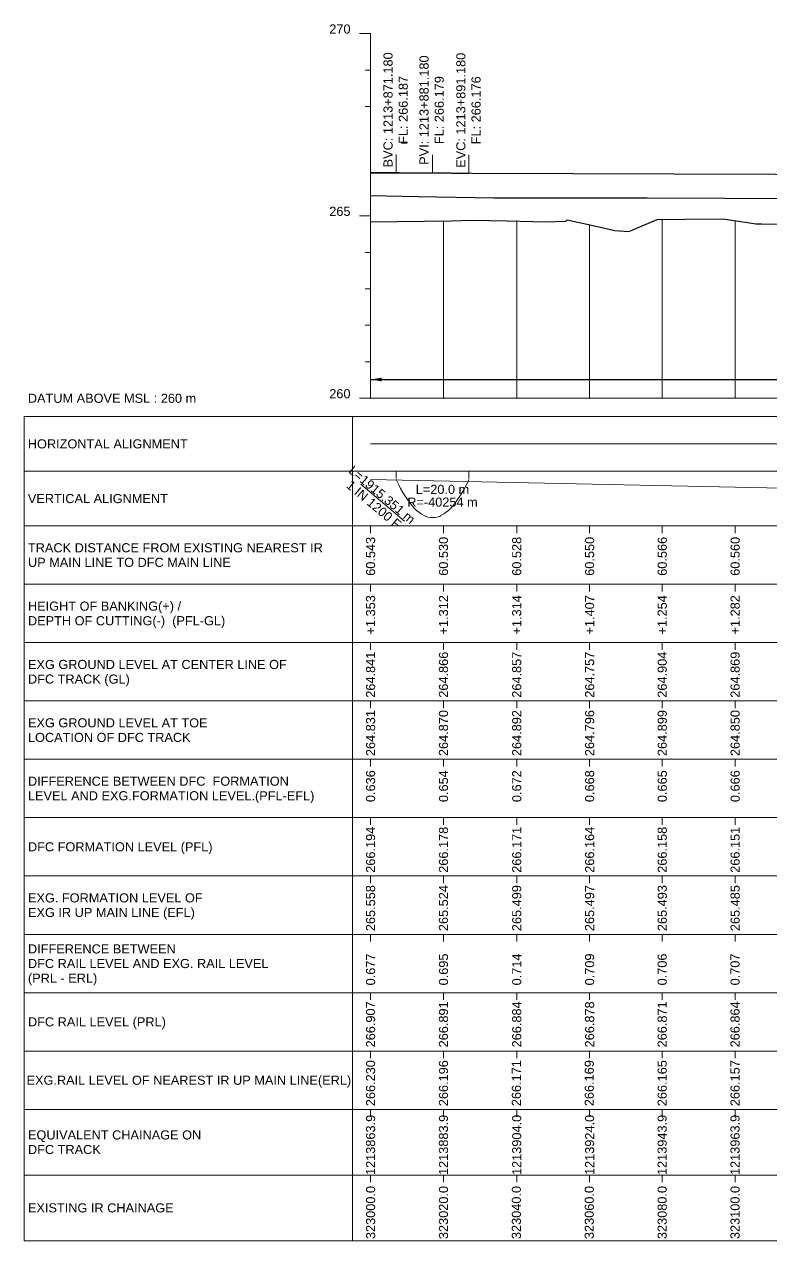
# Model space of a CAD drawing. Header units: metres. Extents: x 2905 to 23505, y -2719 to -1879.
# Drawn here: x 7905 to 8109.8, y -2231 to -1897.5 of the extents above; entities that cross this region are included whole.
import ezdxf
from ezdxf.enums import TextEntityAlignment as Align

# ---------------------------------------------------------------- set-up
doc = ezdxf.new("R2010")
doc.units = ezdxf.units.M
doc.header["$MEASUREMENT"] = 0
for name, color, linetype, lineweight in [('C-PROF-LABL-DG', 1, 'Continuous', 25), ('LS BVC-PVI-EVC TEXT', 10, 'Continuous', 0), ('LS CUT FILL', 10, 'Continuous', 0), ('LS DATUM', 7, 'Continuous', 0), ('LS DATUM X', 7, 'Continuous', 0), ('LS DATUM Y', 7, 'Continuous', 0), ('LS DIFF. EXG.RL & PRO. RL', 10, 'Continuous', 0), ('LS DIFF. PFL & EFL', 10, 'Continuous', 0), ('LS EXG FL', 7, 'Continuous', 0), ('LS EXG GL', 7, 'Continuous', 0), ('LS EXG GL AT PRO TOE', 7, 'Continuous', 0), ('LS EXG IR CH', 7, 'Continuous', 0), ('LS EXG RL', 7, 'Continuous', 0), ('LS EXG. FL', 7, 'Continuous', 0), ('LS EXG. GL', 7, 'Continuous', 0), ('LS EXG. GL AT PRO. TOE', 7, 'Continuous', 0), ('LS EXG. IR CH', 7, 'Continuous', 0), ('LS EXG. RL', 7, 'Continuous', 0), ('LS FRAME', 7, 'Continuous', 0), ('LS HORIZONTAL ALIGNMENT', 10, 'Continuous', 0), ('LS PFL-EFL', 10, 'Continuous', 0), ('LS PRL-ERL', 10, 'Continuous', 0), ('LS PRO FL', 10, 'Continuous', 0), ('LS PRO. CUT & FILL', 10, 'Continuous', 0), ('LS PRO. DFCC CH', 10, 'Continuous', 0), ('LS PRO. FL', 10, 'Continuous', 0), ('LS PRO. RL', 10, 'Continuous', 0), ('LS PROFILE EXG FL', 7, 'Continuous', 25), ('LS PROFILE EXG GL', 7, 'Continuous', 30), ('LS PROFILE PRO FL', 1, 'Continuous', 30), ('LS TICKS', 7, 'Continuous', 0), ('LS TRACK CENTER', 10, 'Continuous', 0), ("LS TRACK CENTER's", 10, 'Continuous', 0), ('LS VERTICAL ALIGNMENT', 10, 'Continuous', 0), ('Profile Grid', 7, 'Continuous', 0)]:
    doc.layers.add(name, color=color, linetype=linetype, lineweight=lineweight)
doc.layers.add('STATION YARD LIMIT IN LS', color=7, linetype='Continuous')
doc.styles.add('Arial', font='arial.ttf')
doc.styles.get("Standard").update_dxf_attribs({"font": 'arial.ttf'})
doc.styles.add('Style-Arial', font='arial.ttf')
doc.styles.add('StyleArial', font='arial.ttf')
doc.dimstyles.get("Standard").update_dxf_attribs({"dimtxt": 5, "dimasz": 0.18, "dimexe": 0.18, "dimexo": 0.0625, "dimgap": 0.09, "dimtad": 0, "dimtih": 1, "dimtoh": 1, "dimdec": 4, "dimzin": 0, "dimdsep": 46, "dimtxsty": 'Standard', "dimcen": 0.09, "dimadec": 0, "dimazin": 0, "dimtfac": 1, "dimtdec": 4, "dimtofl": 0, "dimtmove": 0, "dimatfit": 3, "dimfxl": 1, "dimtolj": 1, "dimtzin": 0, "dimarcsym": 0})

msp = doc.modelspace()

# ---------------------------------------------------------------- linework, layer by layer
at = {"layer": 'LS BVC-PVI-EVC TEXT'}
for p, q in [((8007, -1938.13), (8007, -1933.13)), ((8017, -1938.21), (8017, -1933.21)), ((8027, -1938.24), (8027, -1933.24))]:
    msp.add_line(p, q, dxfattribs=at)
at = {"layer": 'LS DATUM X', "color": 7, "linetype": 'Continuous', "lineweight": 0}
msp.add_line((8000, -2000), (8500.05, -2000), dxfattribs=at)
at = {"layer": 'LS DATUM Y', "color": 7, "linetype": 'Continuous', "lineweight": 0}
for p, q in [((7997, -1900), (8000, -1900)), ((7997, -1900), (8000, -1900)), ((8000, -2000), (8000, -1900)), ((7998.5, -1910), (8000, -1910)), ((7998.5, -1920), (8000, -1920)), ((8008.5, -1930.03), (8010, -1930.03)), ((7997, -1950), (8000, -1950)), ((7998.5, -1960), (8000, -1960)), ((7998.5, -1970), (8000, -1970)), ((7998.5, -1980), (8000, -1980)), ((7998.5, -1990), (8000, -1990)), ((7997, -2000), (8000, -2000))]:
    msp.add_line(p, q, dxfattribs=at)
at = {"layer": 'LS FRAME'}
for points in [[(7995, -2231), (7905, -2231), (7905, -2005)], [(7905, -2005), (7995, -2005)], [(7995, -2020), (7905, -2020)], [(7995, -2035), (7905, -2035)], [(7995, -2051), (7905, -2051)], [(7905, -2051), (7995, -2051)], [(7995, -2067), (7905, -2067)], [(7905, -2067), (7995, -2067)], [(7995, -2083), (7905, -2083)], [(7905, -2083), (7995, -2083)], [(7995, -2099), (7905, -2099)], [(7995, -2115), (7905, -2115)], [(7905, -2115), (7995, -2115)], [(7995, -2131), (7905, -2131)], [(7905, -2131), (7995, -2131)], [(7995, -2147), (7905, -2147)], [(7905, -2147), (7995, -2147)], [(7995, -2163), (7905, -2163)], [(7905, -2163), (7995, -2163)], [(7995, -2179), (7905, -2179)], [(7995, -2195), (7905, -2195)], [(7995, -2213), (7905, -2213)]]:
    msp.add_lwpolyline(points, dxfattribs=at)
at = {"layer": 'LS FRAME', "color": 7, "linetype": 'Continuous', "lineweight": 0, "flags": 128}
for points in [[(7995, -2020), (8505.05, -2020), (8505.05, -2005), (7995, -2005), (7995, -2020)], [(7995, -2035), (8505.05, -2035), (8505.05, -2020), (7995, -2020), (7995, -2035)], [(7995, -2051), (8505.05, -2051), (8505.05, -2035), (7995, -2035), (7995, -2051)], [(7995, -2067), (8505.05, -2067), (8505.05, -2051), (7995, -2051), (7995, -2067)], [(7995, -2083), (8505.05, -2083), (8505.05, -2067), (7995, -2067), (7995, -2083)], [(7995, -2099), (8505.05, -2099), (8505.05, -2083), (7995, -2083), (7995, -2099)], [(7995, -2115), (8505.05, -2115), (8505.05, -2099), (7995, -2099), (7995, -2115)], [(7995, -2131), (8505.05, -2131), (8505.05, -2115), (7995, -2115), (7995, -2131)], [(7995, -2147), (8505.05, -2147), (8505.05, -2131), (7995, -2131), (7995, -2147)], [(7995, -2163), (8505.05, -2163), (8505.05, -2147), (7995, -2147), (7995, -2163)], [(7995, -2179), (8505.05, -2179), (8505.05, -2163), (7995, -2163), (7995, -2179)], [(7995, -2195), (8505.05, -2195), (8505.05, -2179), (7995, -2179), (7995, -2195)], [(7995, -2213), (8505.05, -2213), (8505.05, -2195), (7995, -2195), (7995, -2213)], [(7995, -2231), (8505.05, -2231), (8505.05, -2213), (7995, -2213), (7995, -2231)]]:
    msp.add_lwpolyline(points, close=True, dxfattribs=at)
at = {"layer": 'LS FRAME', "color": 7, "linetype": 'Continuous', "lineweight": 0}
msp.add_3dface([(7995, -2099), (7915, -2099), (7915, -2099)], dxfattribs=at)
at = {"layer": 'LS HORIZONTAL ALIGNMENT', "lineweight": 0, "flags": 128}
msp.add_lwpolyline([(8000, -2012.5), (8500.05, -2012.5)], dxfattribs=at)
at = {"layer": 'LS PROFILE EXG FL'}
msp.add_lwpolyline([(8000, -1944.42), (8013.05, -1944.64), (8033.82, -1945.01), (8054.86, -1945.03), (8075.89, -1945.06), (8118.48, -1945.22), (8164.21, -1944.76), (8187.07, -1944.53), (8209.94, -1944.33), (8254.31, -1944.32), (8274.71, -1944.12), (8295.11, -1943.99), (8314.94, -1943.76), (8334.78, -1943.54), (8354.47, -1943.25), (8374.16, -1942.98), (8416.25, -1942.67), (8433.51, -1942.69), (8450.76, -1942.72), (8468.16, -1942.56), (8485.56, -1942.43), (8500, -1942.6)], dxfattribs=at)
at = {"layer": 'LS PROFILE EXG GL', "flags": 128}
msp.add_lwpolyline([(8000, -1951.59), (8022.19, -1951.31), (8027.76, -1951.14), (8037.5, -1951.37), (8048.06, -1951.61), (8053.59, -1951.4), (8053.93, -1951.11), (8062.23, -1952.89), (8067, -1953.98), (8070.89, -1954.28), (8071.77, -1953.88), (8072.79, -1953.45), (8078.65, -1950.97), (8086.15, -1950.92), (8096.66, -1950.8), (8104.62, -1952), (8105.66, -1952.18), (8106.86, -1952.18), (8107.28, -1952.15), (8117.94, -1952.24)], dxfattribs=at)
at = {"layer": 'LS PROFILE PRO FL', "flags": 128}
msp.add_lwpolyline([(8000, -1938.07), (8007, -1938.13), (8007.43, -1938.13), (8007.85, -1938.13), (8008.28, -1938.14), (8008.7, -1938.14), (8009.13, -1938.14), (8009.55, -1938.15), (8009.98, -1938.15), (8010.4, -1938.15), (8010.83, -1938.16), (8011.26, -1938.16), (8011.68, -1938.16), (8012.11, -1938.17), (8012.53, -1938.17), (8012.96, -1938.17), (8013.38, -1938.18), (8013.81, -1938.18), (8014.23, -1938.18), (8014.66, -1938.18), (8015.09, -1938.19), (8015.51, -1938.19), (8015.94, -1938.19), (8016.36, -1938.19), (8016.79, -1938.2), (8017.21, -1938.2), (8017.64, -1938.2), (8018.06, -1938.2), (8018.49, -1938.21), (8018.92, -1938.21), (8019.34, -1938.21), (8019.77, -1938.21), (8020.19, -1938.22), (8020.62, -1938.22), (8021.04, -1938.22), (8021.47, -1938.22), (8021.89, -1938.22), (8022.32, -1938.23), (8022.74, -1938.23), (8023.17, -1938.23), (8023.6, -1938.23), (8024.02, -1938.23), (8024.45, -1938.24), (8024.87, -1938.24), (8025.3, -1938.24), (8025.72, -1938.24), (8026.15, -1938.24), (8026.57, -1938.24), (8027, -1938.24)], dxfattribs=at)
at = {"layer": 'LS PROFILE PRO FL'}
msp.add_lwpolyline([(8000, -1938.15), (8500.05, -1939.84)], dxfattribs=at)
at = {"layer": 'LS TICKS', "color": 7, "linetype": 'Continuous', "lineweight": 0, "flags": 128}
for points in [[(8007, -2022), (8007, -2020)], [(8027, -2022), (8027, -2020)], [(8000, -2037), (8000, -2035)], [(8020, -2037), (8020, -2035)], [(8040.1, -2037), (8040.1, -2035)], [(8060.1, -2037), (8060.1, -2035)], [(8080.02, -2037), (8080.02, -2035)], [(8100.02, -2037), (8100.02, -2035)], [(8000, -2053), (8000, -2051)], [(8020, -2053), (8020, -2051)], [(8040.1, -2053), (8040.1, -2051)], [(8060.1, -2053), (8060.1, -2051)], [(8080.02, -2053), (8080.02, -2051)], [(8100.02, -2053), (8100.02, -2051)], [(8000, -2069), (8000, -2067)], [(8020, -2069), (8020, -2067)], [(8040.1, -2069), (8040.1, -2067)], [(8060.1, -2069), (8060.1, -2067)], [(8080.02, -2069), (8080.02, -2067)], [(8100.02, -2069), (8100.02, -2067)], [(8000, -2085), (8000, -2083)], [(8020, -2085), (8020, -2083)], [(8040.1, -2085), (8040.1, -2083)], [(8060.1, -2085), (8060.1, -2083)], [(8080.02, -2085), (8080.02, -2083)], [(8100.02, -2085), (8100.02, -2083)], [(8000, -2101), (8000, -2099)], [(8020, -2101), (8020, -2099)], [(8040.1, -2101), (8040.1, -2099)], [(8060.1, -2101), (8060.1, -2099)], [(8080.02, -2101), (8080.02, -2099)], [(8100.02, -2101), (8100.02, -2099)], [(8000, -2117), (8000, -2115)], [(8020, -2117), (8020, -2115)], [(8040.1, -2117), (8040.1, -2115)], [(8060.1, -2117), (8060.1, -2115)], [(8080.02, -2117), (8080.02, -2115)], [(8100.02, -2117), (8100.02, -2115)], [(8000, -2133), (8000, -2131)], [(8020, -2133), (8020, -2131)], [(8040.1, -2133), (8040.1, -2131)], [(8060.1, -2133), (8060.1, -2131)], [(8080.02, -2133), (8080.02, -2131)], [(8100.02, -2133), (8100.02, -2131)], [(8000, -2149), (8000, -2147)], [(8020, -2149), (8020, -2147)], [(8040.1, -2149), (8040.1, -2147)], [(8060.1, -2149), (8060.1, -2147)], [(8080.02, -2149), (8080.02, -2147)], [(8100.02, -2149), (8100.02, -2147)], [(8000, -2165), (8000, -2163)], [(8020, -2165), (8020, -2163)], [(8040.1, -2165), (8040.1, -2163)], [(8060.1, -2165), (8060.1, -2163)], [(8080.02, -2165), (8080.02, -2163)], [(8100.02, -2165), (8100.02, -2163)], [(8000, -2181), (8000, -2179)], [(8020, -2181), (8020, -2179)], [(8040.1, -2181), (8040.1, -2179)], [(8060.1, -2181), (8060.1, -2179)], [(8080.02, -2181), (8080.02, -2179)], [(8100.02, -2181), (8100.02, -2179)], [(8000, -2197), (8000, -2195)], [(8020, -2197), (8020, -2195)], [(8040.1, -2197), (8040.1, -2195)], [(8060.1, -2197), (8060.1, -2195)], [(8080.02, -2197), (8080.02, -2195)], [(8100.02, -2197), (8100.02, -2195)], [(8000, -2215), (8000, -2213)], [(8020, -2215), (8020, -2213)], [(8040.1, -2215), (8040.1, -2213)], [(8060.1, -2215), (8060.1, -2213)], [(8080.02, -2215), (8080.02, -2213)], [(8100.02, -2215), (8100.02, -2213)]]:
    msp.add_lwpolyline(points, dxfattribs=at)
at = {"layer": 'LS VERTICAL ALIGNMENT', "linetype": 'Continuous', "lineweight": 0, "flags": 128}
for points in [[(7997.3, -2023.56), (8009.3, -2033.72)], [(8000, -2022.25), (8500.05, -2032.75)], [(8007, -2022.25), (8007.63, -2023.52), (8008.25, -2024.71), (8008.88, -2025.82), (8009.5, -2026.84), (8010.13, -2027.79), (8010.75, -2028.65), (8011.38, -2029.43), (8012, -2030.13), (8012.63, -2030.74), (8013.25, -2031.27), (8013.88, -2031.72), (8014.5, -2032.09), (8015.13, -2032.38), (8015.75, -2032.59), (8016.38, -2032.71), (8017.63, -2032.71), (8018.25, -2032.59), (8018.88, -2032.38), (8019.5, -2032.09), (8020.13, -2031.72), (8020.75, -2031.27), (8021.38, -2030.74), (8022, -2030.13), (8022.63, -2029.43), (8023.25, -2028.65), (8023.88, -2027.79), (8024.5, -2026.84), (8025.13, -2025.82), (8025.75, -2024.71), (8026.38, -2023.52), (8027, -2022.25)]]:
    msp.add_lwpolyline(points, dxfattribs=at)
at = {"layer": 'Profile Grid', "linetype": 'Continuous', "lineweight": 0, "flags": 128}
for points in [[(8080.02, -2000), (8080.02, -1950.96)], [(8000, -2000), (8000, -1951.59)], [(8020, -2000), (8020, -1951.34)], [(8040.1, -2000), (8040.1, -1951.43)], [(8060.1, -2000), (8060.1, -1952.43)], [(8100.02, -2000), (8100.02, -1951.31)]]:
    msp.add_lwpolyline(points, dxfattribs=at)

# ---------------------------------------------------------------- texts
at = {"layer": 'C-PROF-LABL-DG', "color": 1, "linetype": 'Continuous', "lineweight": 25, "char_height": 2.5, "attachment_point": 5, "rotation": 90, "style": 'Arial'}
for s, insert in [('BVC: 1213+871.180\\PFL: 266.187', (8006.89, -1920.92)), ('PVI: 1213+881.180\\PFL: 266.179', (8016.77, -1920.99)), ('EVC: 1213+891.180\\PFL: 266.176', (8026.87, -1921.04))]:
    msp.add_mtext(s, dxfattribs=dict(at, insert=insert))
at = {"layer": 'LS CUT FILL', "color": 1, "lineweight": 0, "style": 'Style-Arial'}
for s, p in [('+1.353', (8000, -2054)), ('+1.312', (8020, -2054)), ('+1.314', (8040.1, -2054)), ('+1.407', (8060.1, -2054)), ('+1.254', (8080.02, -2054)), ('+1.282', (8100.02, -2054))]:
    msp.add_text(s, height=2.5, rotation=90, dxfattribs=at).set_placement(p, align=Align.MIDDLE_RIGHT)
at = {"layer": 'LS DATUM', "color": 7, "style": 'StyleArial'}
msp.add_text('DATUM ABOVE MSL : 260 m', height=2.5, rotation=0, dxfattribs=at).set_placement((7905.97, -2000), align=Align.MIDDLE_LEFT)
at = {"layer": 'LS DATUM Y', "color": 7, "lineweight": 0, "style": 'Style-Arial'}
for s, p in [('270', (7994.5, -1900)), ('270', (7994.5, -1900)), ('265', (7994.5, -1950)), ('260', (7994.5, -2000))]:
    msp.add_text(s, height=2.5, dxfattribs=at).set_placement(p, align=Align.RIGHT)
at = {"layer": 'LS DIFF. EXG.RL & PRO. RL', "color": 10, "style": 'StyleArial'}
for s, p in [('DIFFERENCE BETWEEN ', (7906, -2151)), ('DFC RAIL LEVEL AND EXG. RAIL LEVEL ', (7906, -2155)), ('(PRL - ERL)', (7906, -2159))]:
    msp.add_text(s, height=2.5, rotation=0, dxfattribs=at).set_placement(p, align=Align.MIDDLE_LEFT)
at = {"layer": 'LS DIFF. PFL & EFL', "color": 10, "style": 'StyleArial'}
for s, p in [('DIFFERENCE BETWEEN DFC  FORMATION ', (7906, -2105)), ('LEVEL AND EXG.FORMATION LEVEL.(PFL-EFL)', (7906, -2109))]:
    msp.add_text(s, height=2.5, rotation=0, dxfattribs=at).set_placement(p, align=Align.MIDDLE_LEFT)
at = {"layer": 'LS EXG FL', "style": 'StyleArial'}
for s, p in [('EXG. FORMATION LEVEL OF', (7906, -2137)), ('EXG IR UP MAIN LINE (EFL)', (7906, -2141))]:
    msp.add_text(s, height=2.5, rotation=0, dxfattribs=at).set_placement(p, align=Align.MIDDLE_LEFT)
at = {"layer": 'LS EXG GL', "lineweight": 0, "style": 'Style-Arial'}
for s, p in [('264.841', (8000, -2069.5)), ('264.866', (8020, -2069.5)), ('264.857', (8040.1, -2069.5)), ('264.757', (8060.1, -2069.5)), ('264.904', (8080.02, -2069.5)), ('264.869', (8100.02, -2069.5))]:
    msp.add_text(s, height=2.5, rotation=90, dxfattribs=at).set_placement(p, align=Align.MIDDLE_RIGHT)
at = {"layer": 'LS EXG GL AT PRO TOE', "color": 7, "style": 'StyleArial'}
for s, p in [('EXG GROUND LEVEL AT TOE', (7906, -2089)), ('LOCATION OF DFC TRACK', (7906, -2093))]:
    msp.add_text(s, height=2.5, rotation=0, dxfattribs=at).set_placement(p, align=Align.MIDDLE_LEFT)
at = {"layer": 'LS EXG IR CH', "style": 'Style-Arial'}
for s, p in [('323000.0', (8000, -2216)), ('323020.0', (8020, -2216)), ('323040.0', (8040, -2216)), ('323060.0', (8060, -2216)), ('323080.0', (8080, -2216)), ('323100.0', (8100, -2216))]:
    msp.add_text(s, height=2.5, rotation=90, dxfattribs=at).set_placement(p, align=Align.MIDDLE_RIGHT)
at = {"layer": 'LS EXG RL', "style": 'Style-Arial'}
for s, p in [('266.230', (8000, -2181.5)), ('266.196', (8020, -2181.5)), ('266.171', (8040, -2181.5)), ('266.169', (8060, -2181.5)), ('266.165', (8080, -2181.5)), ('266.157', (8100, -2181.5))]:
    msp.add_text(s, height=2.5, rotation=90, dxfattribs=at).set_placement(p, align=Align.MIDDLE_RIGHT)
at = {"layer": 'LS EXG. FL'}
for s, p in [('265.558', (8000, -2133.5)), ('265.524', (8020, -2133.5)), ('265.499', (8040.1, -2133.5)), ('265.497', (8060.1, -2133.5)), ('265.493', (8080.02, -2133.5)), ('265.485', (8100.02, -2133.5))]:
    msp.add_text(s, height=2.5, rotation=90, dxfattribs=at).set_placement(p, align=Align.MIDDLE_RIGHT)
at = {"layer": 'LS EXG. GL', "color": 7, "style": 'StyleArial'}
for s, p in [('EXG GROUND LEVEL AT CENTER LINE OF ', (7906, -2073)), ('DFC TRACK (GL)', (7906, -2077))]:
    msp.add_text(s, height=2.5, rotation=0, dxfattribs=at).set_placement(p, align=Align.MIDDLE_LEFT)
at = {"layer": 'LS EXG. GL AT PRO. TOE'}
for s, p in [('264.831', (8000, -2085.5)), ('264.870', (8020, -2085.5)), ('264.892', (8040.1, -2085.5)), ('264.796', (8060.1, -2085.5)), ('264.899', (8080.02, -2085.5)), ('264.850', (8100.02, -2085.5))]:
    msp.add_text(s, height=2.5, rotation=90, dxfattribs=at).set_placement(p, align=Align.MIDDLE_RIGHT)
at = {"layer": 'LS EXG. IR CH', "style": 'StyleArial'}
msp.add_text('EXISTING IR CHAINAGE', height=2.5, rotation=0, dxfattribs=at).set_placement((7906, -2222), align=Align.MIDDLE_LEFT)
at = {"layer": 'LS EXG. RL', "style": 'StyleArial'}
msp.add_text('EXG.RAIL LEVEL OF NEAREST IR UP MAIN LINE(ERL)', height=2.5, rotation=0, dxfattribs=at).set_placement((7905.61, -2187), align=Align.MIDDLE_LEFT)
at = {"layer": 'LS HORIZONTAL ALIGNMENT', "style": 'StyleArial'}
msp.add_text('HORIZONTAL ALIGNMENT', height=2.5, rotation=0, dxfattribs=at).set_placement((7905.97, -2012.5), align=Align.MIDDLE_LEFT)
at = {"layer": 'LS PFL-EFL'}
for s, p in [('0.636', (8000, -2102)), ('0.654', (8020, -2102)), ('0.672', (8040.1, -2102)), ('0.668', (8060.1, -2102)), ('0.665', (8080.02, -2102)), ('0.666', (8100.02, -2102))]:
    msp.add_text(s, height=2.5, rotation=90, dxfattribs=at).set_placement(p, align=Align.MIDDLE_RIGHT)
at = {"layer": 'LS PRL-ERL'}
for s, p in [('0.677', (8001.25, -2161)), ('0.695', (8021.25, -2161)), ('0.714', (8041.35, -2161)), ('0.709', (8061.35, -2161)), ('0.706', (8081.25, -2161)), ('0.707', (8101.25, -2161))]:
    msp.add_text(s, height=2.5, rotation=90, dxfattribs=at).set_placement(p)
at = {"layer": 'LS PRO FL', "color": 1, "lineweight": 0, "style": 'Style-Arial'}
for s, p in [('266.194', (8000, -2117.5)), ('266.178', (8020, -2117.5)), ('266.171', (8040.1, -2117.5)), ('266.164', (8060.1, -2117.5)), ('266.158', (8080.02, -2117.5)), ('266.151', (8100.02, -2117.5))]:
    msp.add_text(s, height=2.5, rotation=90, dxfattribs=at).set_placement(p, align=Align.MIDDLE_RIGHT)
at = {"layer": 'LS PRO. CUT & FILL', "color": 10, "style": 'StyleArial'}
for s, p in [('HEIGHT OF BANKING(+) /', (7906, -2057)), ('DEPTH OF CUTTING(-)  (PFL-GL)', (7906, -2061))]:
    msp.add_text(s, height=2.5, rotation=0, dxfattribs=at).set_placement(p, align=Align.MIDDLE_LEFT)
at = {"layer": 'LS PRO. DFCC CH'}
for s, p in [('1213863.9', (8001.25, -2213)), ('1213883.9', (8021.25, -2213)), ('1213904.0', (8041.35, -2213)), ('1213924.0', (8061.35, -2213)), ('1213943.9', (8081.25, -2213)), ('1213963.9', (8101.25, -2213))]:
    msp.add_text(s, height=2.5, rotation=90, dxfattribs=at).set_placement(p)
at = {"layer": 'LS PRO. DFCC CH', "color": 10, "style": 'Style-Arial'}
for s, p in [('EQUIVALENT CHAINAGE ON ', (7906, -2202)), ('DFC TRACK', (7906, -2206))]:
    msp.add_text(s, height=2.5, rotation=0, dxfattribs=at).set_placement(p, align=Align.MIDDLE_LEFT)
at = {"layer": 'LS PRO. FL', "color": 10, "style": 'StyleArial'}
msp.add_text('DFC FORMATION LEVEL (PFL) ', height=2.5, rotation=0, dxfattribs=at).set_placement((7906, -2123), align=Align.MIDDLE_LEFT)
at = {"layer": 'LS PRO. RL'}
for s, p in [('266.907', (8001.25, -2178)), ('266.891', (8021.25, -2178)), ('266.884', (8041.35, -2178)), ('266.878', (8061.35, -2178)), ('266.871', (8081.25, -2178)), ('266.864', (8101.25, -2178))]:
    msp.add_text(s, height=2.5, rotation=90, dxfattribs=at).set_placement(p)
at = {"layer": 'LS PRO. RL', "color": 10, "style": 'StyleArial'}
msp.add_text('DFC RAIL LEVEL (PRL)', height=2.5, rotation=0, dxfattribs=at).set_placement((7906, -2171), align=Align.MIDDLE_LEFT)
at = {"layer": 'LS TRACK CENTER'}
for s, p in [('60.543', (8000, -2038)), ('60.530', (8020, -2038)), ('60.528', (8040.1, -2038)), ('60.550', (8060.1, -2038)), ('60.566', (8080.02, -2038)), ('60.560', (8100.02, -2038))]:
    msp.add_text(s, height=2.5, rotation=90, dxfattribs=at).set_placement(p, align=Align.MIDDLE_RIGHT)
at = {"layer": "LS TRACK CENTER's", "color": 10, "style": 'StyleArial'}
for s, p in [('TRACK DISTANCE FROM EXISTING NEAREST IR ', (7906, -2041)), ('UP MAIN LINE TO DFC MAIN LINE', (7906, -2045))]:
    msp.add_text(s, height=2.5, rotation=0, dxfattribs=at).set_placement(p, align=Align.MIDDLE_LEFT)
at = {"layer": 'LS VERTICAL ALIGNMENT', "style": 'StyleArial'}
msp.add_text('VERTICAL ALIGNMENT', height=2.5, rotation=0, dxfattribs=at).set_placement((7905.97, -2027.5), align=Align.MIDDLE_LEFT)
at = {"layer": 'LS VERTICAL ALIGNMENT', "lineweight": 0, "insert": (8002, -2027.82), "char_height": 2.5, "attachment_point": 5, "rotation": 319.945, "line_spacing_factor": 0.84, "style": 'Style-Arial'}
msp.add_mtext('L=1915.351 m\\P1 IN 1200 F', dxfattribs=at)
at = {"layer": 'LS VERTICAL ALIGNMENT', "lineweight": 0, "insert": (8019.73, -2026.75), "char_height": 2.5, "attachment_point": 5, "line_spacing_factor": 0.84, "style": 'Style-Arial'}
msp.add_mtext('L=20.0 m\\PR=-40254 m', dxfattribs=at)

# ---------------------------------------------------------------- leaders
at = {"layer": 'STATION YARD LIMIT IN LS', "color": 10, "lineweight": 15}
msp.add_leader([(8000, -1994.85), (8250.95, -1994.85)], dimstyle='Standard', override={"dimasz": 3}, dxfattribs=at)

doc.saveas('drawing.dxf')
